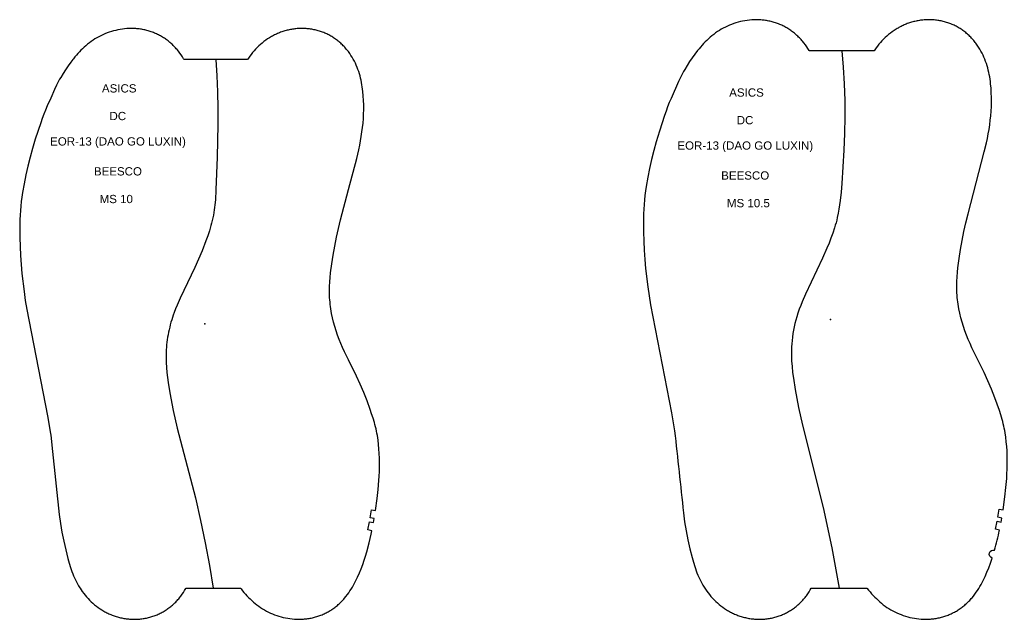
# Model space of a CAD drawing. Extents: x -897 to 5208, y 4 to 324.
# Drawn here: x 3143.6 to 3622.2, y 4 to 294.5 of the extents above; entities that cross this region are included whole.
import ezdxf

# ---------------------------------------------------------------- set-up
doc = ezdxf.new("R2010")
doc.units = 0
doc.layers.add('CK_LEVEL_1', color=7, linetype='CONTINUOUS')
doc.layers.add('DEFAULT', color=7, linetype='CONTINUOUS')
doc.styles.add('ARIAL_REGULAR', font='txt')

msp = doc.modelspace()

# ---------------------------------------------------------------- linework, layer by layer
at = {"layer": 'DEFAULT'}
msp.add_lwpolyline([(3614.92, 33.62, -0.991833), (3616.08, 37.45, 0.009041), (3618.49, 47.15), (3616.53, 47.57), (3617.29, 51.44), (3619.26, 51.08), (3619.61, 53.05), (3617.64, 53.39), (3618.27, 57.3), (3620.24, 57), (3621.12, 63.39), (3621.61, 67.8), (3621.98, 72.23), (3622.1, 74.44), (3622.19, 76.66), (3622.23, 78.88), (3622.24, 81.1), (3622.2, 83.31), (3622.12, 85.53), (3621.99, 87.75), (3621.79, 89.96), (3621.53, 92.16), (3621.2, 94.35), (3621.01, 95.45), (3620.79, 96.54), (3620.56, 97.62), (3620.3, 98.7), (3620.03, 99.77), (3619.74, 100.84), (3619.1, 102.97), (3618.41, 105.08), (3616.16, 111.34), (3614.55, 115.48), (3612.84, 119.57), (3611.02, 123.62), (3605.13, 135.56), (3604.19, 137.57), (3603.3, 139.6), (3602.47, 141.66), (3601.71, 143.74), (3601, 145.84), (3600.36, 147.97), (3599.77, 150.11), (3599.26, 152.27), (3598.81, 154.44), (3598.43, 156.63), (3598.27, 157.72), (3598.13, 158.83), (3598.02, 159.93), (3597.92, 161.03), (3597.84, 162.14), (3597.78, 163.25), (3597.75, 164.36), (3597.74, 165.47), (3597.75, 166.57), (3597.78, 167.68), (3597.89, 169.9), (3598.07, 172.11), (3598.31, 174.32), (3598.89, 178.72), (3599.6, 183.1), (3600.39, 187.46), (3601.25, 191.82), (3602.2, 196.15), (3603.23, 200.47), (3611.12, 230.51), (3612.16, 234.83), (3612.62, 237), (3613.03, 239.18), (3613.4, 241.37), (3613.72, 243.56), (3614, 245.76), (3614.23, 247.97), (3614.41, 250.18), (3614.53, 252.4), (3614.59, 254.62), (3614.59, 256.83), (3614.52, 259.05), (3614.39, 261.27), (3614.18, 263.48), (3614.05, 264.58), (3613.9, 265.68), (3613.72, 266.77), (3613.52, 267.87), (3613.3, 268.95), (3613.05, 270.03), (3612.77, 271.11), (3612.47, 272.17), (3612.13, 273.23), (3611.77, 274.28), (3611.37, 275.31), (3610.95, 276.34), (3610.49, 277.35), (3610, 278.34), (3609.48, 279.32), (3608.93, 280.28), (3608.34, 281.23), (3607.72, 282.15), (3607.4, 282.6), (3607.07, 283.05), (3606.74, 283.49), (3606.39, 283.92), (3606.04, 284.35), (3605.68, 284.77), (3605.31, 285.19), (3604.93, 285.6), (3604.55, 286), (3604.16, 286.39), (3603.76, 286.77), (3603.35, 287.15), (3602.94, 287.52), (3602.52, 287.88), (3602.09, 288.24), (3601.66, 288.58), (3601.22, 288.92), (3600.77, 289.25), (3600.31, 289.56), (3599.85, 289.87), (3599.39, 290.17), (3598.92, 290.47), (3598.44, 290.75), (3597.96, 291.02), (3597.47, 291.28), (3596.97, 291.53), (3596.47, 291.77), (3595.97, 292), (3595.46, 292.23), (3594.95, 292.44), (3594.43, 292.64), (3593.91, 292.83), (3593.39, 293.01), (3592.86, 293.18), (3592.33, 293.34), (3591.79, 293.49), (3591.25, 293.63), (3590.71, 293.75), (3590.17, 293.87), (3589.63, 293.98), (3589.08, 294.07), (3588.53, 294.16), (3587.98, 294.23), (3587.43, 294.3), (3586.88, 294.35), (3586.33, 294.4), (3585.77, 294.43), (3585.22, 294.45), (3584.67, 294.46), (3584.11, 294.46), (3583.56, 294.46), (3583, 294.44), (3582.45, 294.41), (3581.89, 294.37), (3581.34, 294.32), (3580.79, 294.26), (3580.24, 294.19), (3579.69, 294.11), (3579.14, 294.02), (3578.6, 293.92), (3578.05, 293.81), (3577.51, 293.69), (3576.97, 293.56), (3576.43, 293.42), (3575.9, 293.28), (3575.37, 293.12), (3574.84, 292.95), (3574.32, 292.77), (3573.79, 292.58), (3573.28, 292.38), (3572.76, 292.17), (3572.25, 291.96), (3571.75, 291.73), (3571.25, 291.49), (3570.75, 291.25), (3570.26, 290.99), (3569.77, 290.73), (3569.29, 290.45), (3568.81, 290.17), (3568.34, 289.88), (3567.41, 289.28), (3566.5, 288.64), (3565.61, 287.97), (3564.75, 287.28), (3563.9, 286.55), (3563.09, 285.8), (3562.29, 285.03), (3561.53, 284.23), (3560.78, 283.4), (3560.07, 282.56), (3559.38, 281.69), (3558.72, 280.8), (3558.08, 279.89), (3557.81, 279.46), (3526.3, 279.46), (3526.24, 279.57), (3525.64, 280.5), (3525.02, 281.42), (3524.38, 282.33), (3523.71, 283.21), (3523.01, 284.07), (3522.64, 284.49), (3522.28, 284.9), (3521.9, 285.31), (3521.51, 285.7), (3521.12, 286.1), (3520.72, 286.48), (3520.32, 286.86), (3519.9, 287.23), (3519.48, 287.59), (3519.06, 287.94), (3518.62, 288.29), (3518.18, 288.63), (3517.74, 288.96), (3517.28, 289.28), (3516.83, 289.59), (3516.36, 289.89), (3515.89, 290.19), (3515.42, 290.48), (3514.93, 290.75), (3514.45, 291.02), (3513.96, 291.28), (3513.46, 291.53), (3512.96, 291.77), (3512.45, 291.99), (3511.94, 292.21), (3511.43, 292.42), (3510.91, 292.62), (3510.39, 292.81), (3509.87, 292.99), (3509.34, 293.16), (3508.81, 293.32), (3508.27, 293.47), (3507.74, 293.61), (3507.2, 293.74), (3506.66, 293.86), (3506.11, 293.96), (3505.57, 294.06), (3505.02, 294.14), (3504.47, 294.22), (3503.92, 294.29), (3503.37, 294.34), (3502.81, 294.38), (3502.26, 294.42), (3501.71, 294.44), (3501.15, 294.46), (3500.6, 294.46), (3500.04, 294.46), (3499.49, 294.45), (3498.38, 294.39), (3497.27, 294.29), (3496.17, 294.16), (3495.08, 293.99), (3493.99, 293.79), (3492.9, 293.55), (3491.83, 293.27), (3490.76, 292.96), (3489.71, 292.62), (3488.66, 292.24), (3487.63, 291.83), (3486.61, 291.39), (3485.61, 290.92), (3484.62, 290.41), (3483.65, 289.87), (3482.7, 289.3), (3481.77, 288.7), (3480.86, 288.07), (3479.98, 287.4), (3479.11, 286.71), (3478.27, 285.99), (3477.44, 285.25), (3476.64, 284.48), (3475.85, 283.7), (3475.08, 282.9), (3474.33, 282.09), (3473.59, 281.26), (3472.87, 280.41), (3472.17, 279.55), (3470.8, 277.8), (3469.5, 276.01), (3468.24, 274.18), (3467.05, 272.31), (3465.91, 270.4), (3465.37, 269.44), (3464.85, 268.46), (3463.85, 266.48), (3462.9, 264.48), (3459.3, 256.36), (3458.44, 254.31), (3457.62, 252.25), (3456.84, 250.18), (3456.1, 248.08), (3453.65, 240.49), (3452.13, 235.38), (3450.96, 231.1), (3449.87, 226.8), (3448.88, 222.47), (3447.99, 218.12), (3447.24, 213.75), (3446.91, 211.55), (3446.63, 209.35), (3446.4, 207.15), (3446.21, 204.94), (3446.06, 202.72), (3445.96, 200.51), (3445.87, 196.07), (3445.91, 191.63), (3446.04, 187.2), (3446.26, 182.77), (3446.56, 178.34), (3446.95, 173.92), (3447.98, 165.1), (3448.6, 160.71), (3449.3, 156.33), (3459.57, 104.08), (3460.98, 95.31, -0.002849), (3465.27, 55.61), (3465.86, 51.21), (3466.59, 46.83), (3467.45, 42.48), (3468.44, 38.15), (3469.53, 33.85), (3470.13, 31.71), (3470.77, 29.59), (3471.11, 28.53), (3471.48, 27.49), (3471.86, 26.45), (3472.28, 25.42), (3472.72, 24.4), (3473.18, 23.39), (3473.68, 22.4), (3474.2, 21.42), (3474.75, 20.46), (3475.32, 19.51), (3475.93, 18.58), (3476.56, 17.67), (3477.22, 16.78), (3477.91, 15.91), (3478.63, 15.06), (3479.37, 14.24), (3480.14, 13.44), (3480.93, 12.66), (3481.75, 11.91), (3482.59, 11.19), (3483.46, 10.49), (3484.34, 9.82), (3485.25, 9.19), (3486.18, 8.58), (3486.66, 8.29), (3487.13, 8.01), (3487.62, 7.74), (3488.1, 7.47), (3488.6, 7.22), (3489.09, 6.97), (3489.59, 6.74), (3490.1, 6.51), (3490.61, 6.29), (3491.12, 6.08), (3491.64, 5.88), (3492.16, 5.7), (3492.69, 5.52), (3493.21, 5.35), (3493.75, 5.19), (3494.28, 5.04), (3494.82, 4.9), (3495.36, 4.77), (3495.9, 4.65), (3496.44, 4.54), (3496.99, 4.44), (3497.54, 4.35), (3498.08, 4.27), (3498.64, 4.2), (3499.19, 4.14), (3499.74, 4.1), (3500.29, 4.06), (3500.85, 4.03), (3501.4, 4.01), (3501.96, 4), (3502.51, 4), (3503.07, 4.01), (3503.62, 4.04), (3504.17, 4.07), (3504.73, 4.11), (3505.28, 4.17), (3505.83, 4.23), (3506.38, 4.31), (3506.93, 4.39), (3507.47, 4.49), (3508.02, 4.59), (3508.56, 4.71), (3509.1, 4.84), (3509.64, 4.98), (3510.17, 5.13), (3510.7, 5.29), (3511.23, 5.46), (3511.76, 5.64), (3512.28, 5.83), (3512.79, 6.03), (3513.31, 6.24), (3513.81, 6.46), (3514.32, 6.69), (3514.82, 6.93), (3515.31, 7.18), (3515.8, 7.45), (3516.28, 7.72), (3516.76, 8), (3517.23, 8.29), (3517.7, 8.59), (3518.16, 8.9), (3518.61, 9.22), (3519.06, 9.55), (3519.5, 9.88), (3519.94, 10.23), (3520.37, 10.58), (3520.79, 10.94), (3521.2, 11.31), (3521.61, 11.69), (3522, 12.08), (3522.4, 12.47), (3522.78, 12.87), (3523.16, 13.28), (3523.52, 13.69), (3523.88, 14.11), (3524.24, 14.54), (3524.58, 14.98), (3524.92, 15.42), (3525.25, 15.86), (3525.57, 16.32), (3526.19, 17.24), (3526.77, 18.18), (3527.24, 19), (3554.25, 19), (3554.32, 18.91), (3555.03, 18.05), (3555.75, 17.21), (3556.48, 16.38), (3557.24, 15.56), (3558.01, 14.76), (3558.79, 13.98), (3559.6, 13.22), (3560.42, 12.47), (3561.27, 11.76), (3562.13, 11.06), (3563.02, 10.4), (3563.93, 9.76), (3564.85, 9.16), (3565.8, 8.59), (3566.77, 8.05), (3567.76, 7.55), (3568.76, 7.07), (3569.78, 6.63), (3570.82, 6.22), (3571.86, 5.85), (3572.92, 5.5), (3573.98, 5.19), (3575.06, 4.92), (3576.14, 4.68), (3577.23, 4.47), (3578.33, 4.3), (3579.43, 4.17), (3580.53, 4.08), (3581.64, 4.02), (3582.2, 4), (3582.75, 4), (3583.31, 4.01), (3583.86, 4.02), (3584.42, 4.04), (3584.97, 4.08), (3585.52, 4.12), (3586.07, 4.18), (3586.62, 4.24), (3587.17, 4.32), (3587.72, 4.41), (3588.27, 4.5), (3588.81, 4.61), (3589.35, 4.73), (3589.89, 4.85), (3590.43, 4.99), (3590.96, 5.14), (3591.49, 5.3), (3592.02, 5.47), (3592.55, 5.65), (3593.07, 5.84), (3593.59, 6.04), (3594.1, 6.25), (3594.61, 6.47), (3595.11, 6.7), (3595.61, 6.94), (3596.11, 7.19), (3596.6, 7.45), (3597.09, 7.71), (3597.57, 7.99), (3598.05, 8.27), (3598.52, 8.57), (3598.98, 8.87), (3599.44, 9.19), (3599.89, 9.51), (3600.34, 9.84), (3600.78, 10.17), (3601.21, 10.52), (3601.64, 10.87), (3602.06, 11.24), (3602.47, 11.61), (3602.88, 11.98), (3603.28, 12.37), (3603.67, 12.76), (3604.05, 13.16), (3604.43, 13.57), (3604.8, 13.98), (3605.16, 14.4), (3605.86, 15.26), (3606.53, 16.14), (3607.18, 17.04), (3607.8, 17.96), (3608.39, 18.9), (3608.96, 19.85), (3609.52, 20.82), (3610.05, 21.79), (3610.56, 22.78), (3611.05, 23.77), (3611.52, 24.78), (3612.42, 26.81), (3613.25, 28.86), (3614.12, 31.23)], format="xyb", close=True, dxfattribs=at)
msp.add_lwpolyline([(3224.07, 18.9), (3224.12, 19), (3250.59, 19), (3250.86, 18.67), (3251.55, 17.82), (3252.26, 16.99), (3252.99, 16.17), (3253.74, 15.37), (3254.5, 14.58), (3255.28, 13.81), (3256.07, 13.06), (3256.89, 12.33), (3257.72, 11.63), (3258.58, 10.95), (3259.45, 10.29), (3260.35, 9.67), (3261.26, 9.08), (3262.2, 8.51), (3263.16, 7.99), (3264.13, 7.49), (3265.12, 7.02), (3266.13, 6.59), (3267.15, 6.19), (3268.18, 5.82), (3269.22, 5.48), (3270.27, 5.18), (3271.33, 4.91), (3272.4, 4.67), (3273.47, 4.47), (3274.55, 4.3), (3275.64, 4.17), (3276.73, 4.08), (3277.82, 4.02), (3278.92, 4), (3279.46, 4), (3280.01, 4.02), (3280.56, 4.04), (3281.1, 4.08), (3281.65, 4.12), (3282.19, 4.17), (3282.73, 4.24), (3283.28, 4.31), (3283.82, 4.39), (3284.36, 4.49), (3284.89, 4.59), (3285.43, 4.71), (3285.96, 4.83), (3286.49, 4.97), (3287.01, 5.11), (3287.54, 5.27), (3288.06, 5.44), (3288.58, 5.61), (3289.09, 5.8), (3289.6, 5.99), (3290.11, 6.2), (3290.61, 6.41), (3291.11, 6.64), (3291.61, 6.87), (3292.1, 7.12), (3292.58, 7.37), (3293.06, 7.63), (3293.54, 7.9), (3294.01, 8.18), (3294.47, 8.47), (3294.93, 8.77), (3295.38, 9.08), (3295.83, 9.39), (3296.27, 9.72), (3296.71, 10.05), (3297.14, 10.39), (3297.56, 10.73), (3297.97, 11.09), (3298.38, 11.45), (3298.79, 11.82), (3299.18, 12.2), (3299.57, 12.59), (3299.95, 12.98), (3300.32, 13.38), (3300.69, 13.78), (3301.04, 14.2), (3301.74, 15.04), (3302.4, 15.91), (3303.04, 16.79), (3303.66, 17.7), (3304.25, 18.62), (3304.81, 19.56), (3305.36, 20.51), (3305.88, 21.47), (3306.39, 22.44), (3306.88, 23.42), (3307.34, 24.41), (3308.23, 26.41), (3309.05, 28.44), (3309.82, 30.49), (3310.53, 32.56), (3311.19, 34.64), (3311.81, 36.74), (3312.96, 40.96), (3313.97, 45.22), (3314.34, 46.91), (3312.38, 47.32), (3313.13, 51.2), (3315.1, 50.84), (3315.44, 52.81), (3313.47, 53.15), (3314.09, 57.06), (3316.07, 56.76), (3316.84, 62.48), (3317.33, 66.83), (3317.69, 71.19), (3317.82, 73.37), (3317.9, 75.56), (3317.95, 77.74), (3317.95, 79.93), (3317.92, 82.12), (3317.84, 84.3), (3317.71, 86.49), (3317.51, 88.67), (3317.26, 90.84), (3316.93, 93), (3316.74, 94.08), (3316.53, 95.15), (3316.3, 96.22), (3316.05, 97.29), (3315.78, 98.35), (3315.49, 99.4), (3314.86, 101.49), (3314.17, 103.57), (3313.46, 105.64), (3311.95, 109.75), (3310.35, 113.82), (3308.67, 117.86), (3306.87, 121.85), (3302.95, 129.76), (3301.04, 133.62), (3300.11, 135.6), (3299.23, 137.6), (3298.41, 139.62), (3297.65, 141.67), (3296.95, 143.75), (3296.32, 145.84), (3295.74, 147.95), (3295.22, 150.08), (3294.78, 152.22), (3294.4, 154.38), (3294.25, 155.46), (3294.11, 156.54), (3293.99, 157.63), (3293.89, 158.72), (3293.81, 159.81), (3293.76, 160.9), (3293.72, 162), (3293.71, 163.09), (3293.72, 164.18), (3293.75, 165.28), (3293.86, 167.46), (3294.04, 169.64), (3294.27, 171.82), (3294.85, 176.16), (3295.54, 180.48), (3296.32, 184.78), (3297.18, 189.07), (3298.11, 193.35), (3299.13, 197.6), (3302.95, 212.15), (3306.92, 227.23), (3307.95, 231.48), (3308.4, 233.62), (3308.81, 235.77), (3309.17, 237.93), (3309.49, 240.09), (3309.77, 242.26), (3309.99, 244.44), (3310.17, 246.62), (3310.29, 248.8), (3310.35, 250.99), (3310.34, 253.18), (3310.27, 255.36), (3310.14, 257.55), (3309.93, 259.73), (3309.8, 260.81), (3309.65, 261.9), (3309.48, 262.98), (3309.28, 264.05), (3309.06, 265.12), (3308.81, 266.19), (3308.54, 267.25), (3308.23, 268.3), (3307.9, 269.34), (3307.54, 270.37), (3307.15, 271.39), (3306.73, 272.4), (3306.27, 273.4), (3305.79, 274.38), (3305.27, 275.34), (3304.73, 276.29), (3304.15, 277.22), (3303.53, 278.12), (3303.22, 278.57), (3302.89, 279.01), (3302.56, 279.44), (3302.22, 279.87), (3301.87, 280.29), (3301.51, 280.71), (3301.15, 281.11), (3300.78, 281.52), (3300.4, 281.91), (3300.01, 282.3), (3299.62, 282.68), (3299.21, 283.05), (3298.81, 283.41), (3298.39, 283.77), (3297.97, 284.11), (3297.54, 284.45), (3297.1, 284.78), (3296.66, 285.11), (3296.21, 285.42), (3295.76, 285.72), (3295.3, 286.02), (3294.83, 286.3), (3294.36, 286.58), (3293.88, 286.85), (3293.4, 287.1), (3292.91, 287.35), (3292.42, 287.59), (3291.92, 287.82), (3291.42, 288.03), (3290.92, 288.24), (3290.41, 288.44), (3289.89, 288.63), (3289.37, 288.8), (3288.85, 288.97), (3288.33, 289.13), (3287.8, 289.27), (3287.27, 289.41), (3286.74, 289.54), (3286.21, 289.65), (3285.67, 289.76), (3285.13, 289.85), (3284.59, 289.94), (3284.05, 290.01), (3283.51, 290.07), (3282.96, 290.13), (3282.42, 290.17), (3281.87, 290.2), (3281.32, 290.22), (3280.78, 290.24), (3280.23, 290.24), (3279.68, 290.23), (3279.14, 290.21), (3278.59, 290.18), (3278.04, 290.15), (3277.5, 290.1), (3276.95, 290.04), (3276.41, 289.97), (3275.87, 289.89), (3275.33, 289.81), (3274.79, 289.71), (3274.25, 289.6), (3273.72, 289.48), (3273.19, 289.36), (3272.66, 289.22), (3272.13, 289.08), (3271.61, 288.92), (3271.09, 288.76), (3270.57, 288.58), (3270.05, 288.4), (3269.54, 288.2), (3269.04, 288), (3268.53, 287.78), (3268.03, 287.56), (3267.54, 287.33), (3267.05, 287.09), (3266.56, 286.84), (3266.08, 286.58), (3265.6, 286.31), (3265.13, 286.04), (3264.67, 285.75), (3263.75, 285.16), (3262.85, 284.53), (3261.97, 283.88), (3261.12, 283.19), (3260.28, 282.48), (3259.47, 281.75), (3258.69, 280.98), (3257.93, 280.2), (3257.2, 279.39), (3256.49, 278.55), (3255.81, 277.7), (3255.15, 276.82), (3254.52, 275.93), (3254.07, 275.24), (3223.27, 275.24), (3223.04, 275.61), (3222.45, 276.54), (3221.84, 277.44), (3221.2, 278.33), (3220.53, 279.2), (3219.84, 280.04), (3219.48, 280.45), (3219.11, 280.86), (3218.74, 281.26), (3218.36, 281.65), (3217.97, 282.04), (3217.58, 282.41), (3217.18, 282.79), (3216.77, 283.15), (3216.35, 283.5), (3215.93, 283.85), (3215.5, 284.19), (3215.07, 284.52), (3214.62, 284.85), (3214.18, 285.16), (3213.72, 285.47), (3213.26, 285.77), (3212.8, 286.05), (3212.33, 286.33), (3211.85, 286.61), (3211.37, 286.87), (3210.89, 287.12), (3210.4, 287.36), (3209.9, 287.6), (3209.41, 287.82), (3208.9, 288.04), (3208.4, 288.24), (3207.88, 288.44), (3207.37, 288.63), (3206.85, 288.8), (3206.33, 288.97), (3205.81, 289.12), (3205.28, 289.27), (3204.75, 289.4), (3204.22, 289.53), (3203.68, 289.64), (3203.15, 289.75), (3202.61, 289.84), (3202.07, 289.93), (3201.53, 290), (3200.98, 290.06), (3200.44, 290.12), (3199.9, 290.16), (3199.35, 290.19), (3198.8, 290.22), (3198.26, 290.23), (3197.71, 290.24), (3196.62, 290.22), (3195.52, 290.16), (3194.43, 290.07), (3193.35, 289.94), (3192.27, 289.77), (3191.19, 289.57), (3190.12, 289.33), (3189.06, 289.06), (3188.01, 288.76), (3186.97, 288.42), (3185.94, 288.05), (3184.92, 287.65), (3183.92, 287.22), (3182.92, 286.75), (3181.95, 286.25), (3180.99, 285.72), (3180.06, 285.16), (3179.14, 284.57), (3178.24, 283.95), (3177.37, 283.29), (3176.51, 282.61), (3175.68, 281.9), (3174.86, 281.18), (3174.07, 280.42), (3173.29, 279.65), (3172.53, 278.87), (3171.79, 278.06), (3171.06, 277.25), (3170.35, 276.42), (3169.65, 275.57), (3169.39, 275.24), (3168.3, 273.85), (3167.01, 272.08), (3165.77, 270.28), (3164.59, 268.44), (3163.46, 266.56), (3162.93, 265.61), (3162.41, 264.65), (3161.42, 262.7), (3160.48, 260.72), (3158.61, 256.53), (3156.92, 252.72), (3156.07, 250.71), (3155.25, 248.68), (3154.48, 246.63), (3153.75, 244.57), (3151.15, 236.53), (3149.82, 232.05), (3148.66, 227.83), (3147.59, 223.59), (3146.6, 219.33), (3145.72, 215.04), (3144.97, 210.73), (3144.65, 208.56), (3144.37, 206.39), (3144.14, 204.22), (3143.95, 202.04), (3143.8, 199.86), (3143.7, 197.67), (3143.61, 193.3), (3143.65, 188.92), (3143.78, 184.55), (3143.99, 180.18), (3144.29, 175.81), (3144.67, 171.45), (3145.7, 162.76), (3146.31, 158.43), (3146.99, 154.11), (3157.14, 102.59), (3158.53, 93.95), (3158.61, 93.25), (3159.55, 85.26), (3162.75, 54.8), (3163.34, 50.47), (3164.06, 46.15), (3164.91, 41.86), (3165.89, 37.59), (3166.98, 33.36), (3167.56, 31.25), (3168.2, 29.15), (3168.54, 28.11), (3168.9, 27.08), (3169.29, 26.06), (3169.69, 25.04), (3170.13, 24.04), (3170.59, 23.05), (3171.08, 22.07), (3171.6, 21.11), (3172.14, 20.16), (3172.72, 19.23), (3172.86, 19), (3173.32, 18.31), (3173.94, 17.42), (3174.6, 16.54), (3175.28, 15.68), (3175.99, 14.85), (3176.72, 14.04), (3177.48, 13.25), (3178.27, 12.49), (3179.08, 11.75), (3179.91, 11.04), (3180.76, 10.36), (3181.64, 9.71), (3182.54, 9.08), (3183.46, 8.49), (3183.93, 8.2), (3184.4, 7.93), (3184.87, 7.66), (3185.36, 7.4), (3185.84, 7.15), (3186.33, 6.91), (3186.83, 6.68), (3187.33, 6.45), (3187.83, 6.24), (3188.34, 6.04), (3188.85, 5.84), (3189.36, 5.66), (3189.88, 5.48), (3190.4, 5.32), (3190.92, 5.16), (3191.45, 5.02), (3191.98, 4.88), (3192.51, 4.75), (3193.05, 4.64), (3193.58, 4.53), (3194.12, 4.43), (3194.66, 4.34), (3195.2, 4.27), (3195.75, 4.2), (3196.29, 4.14), (3196.84, 4.09), (3197.38, 4.05), (3197.93, 4.03), (3198.48, 4.01), (3199.02, 4), (3199.57, 4), (3200.12, 4.01), (3200.66, 4.04), (3201.21, 4.07), (3201.75, 4.11), (3202.3, 4.17), (3202.84, 4.23), (3203.38, 4.3), (3203.92, 4.39), (3204.46, 4.48), (3205, 4.59), (3205.53, 4.7), (3206.07, 4.83), (3206.6, 4.96), (3207.12, 5.11), (3207.65, 5.27), (3208.17, 5.43), (3208.69, 5.61), (3209.2, 5.8), (3209.71, 6), (3210.21, 6.2), (3210.72, 6.42), (3211.21, 6.65), (3211.71, 6.89), (3212.19, 7.13), (3212.68, 7.39), (3213.15, 7.66), (3213.63, 7.93), (3214.09, 8.22), (3214.55, 8.51), (3215.01, 8.82), (3215.45, 9.13), (3215.9, 9.45), (3216.33, 9.78), (3216.76, 10.12), (3217.18, 10.47), (3217.6, 10.83), (3218.01, 11.19), (3218.41, 11.56), (3218.8, 11.94), (3219.19, 12.33), (3219.57, 12.72), (3219.94, 13.12), (3220.31, 13.53), (3220.66, 13.95), (3221.01, 14.37), (3221.35, 14.79), (3221.68, 15.23), (3222.01, 15.67), (3222.33, 16.11), (3222.94, 17.02), (3223.52, 17.95)], close=True, dxfattribs=at)
for points in [[(3542.05, 279.46), (3542.76, 271.46), (3543.22, 263.44), (3543.47, 255.4), (3543.51, 247.36), (3543.38, 239.31), (3543.07, 231.26), (3542.05, 215.15), (3541.7, 211), (3541.26, 206.86), (3540.98, 204.8), (3540.67, 202.76), (3540.3, 200.72), (3539.88, 198.69), (3539.57, 197.41), (3539.24, 196.14), (3538.89, 194.88), (3538.52, 193.62), (3537.7, 191.11), (3536.81, 188.63), (3535.85, 186.16), (3534.84, 183.72), (3532.68, 178.89), (3524.39, 161.47), (3522.84, 157.87), (3522.12, 156.05), (3521.43, 154.22), (3520.79, 152.36), (3520.2, 150.5), (3519.74, 148.9), (3519.33, 147.28), (3518.95, 145.66), (3518.62, 144.03), (3518.34, 142.39), (3518.1, 140.74), (3517.91, 139.09), (3517.76, 137.43), (3517.68, 136.05), (3517.63, 134.67), (3517.61, 133.29), (3517.63, 131.91), (3517.66, 130.52), (3517.73, 129.14), (3517.93, 126.38), (3518.22, 123.62), (3518.57, 120.86), (3519.44, 115.37), (3520.24, 110.99), (3521.11, 106.64), (3523.07, 98), (3533.06, 58.19), (3537.16, 38.65), (3540.75, 19)], [(3238.67, 275.24), (3239.16, 267.37), (3239.48, 259.49), (3239.64, 251.6), (3239.67, 243.71), (3239.37, 227.92), (3238.71, 212.12), (3238.42, 207.2), (3238.19, 204.75), (3238.05, 203.53), (3237.89, 202.32), (3237.68, 201.04), (3237.45, 199.77), (3237.19, 198.5), (3236.9, 197.24), (3236.59, 195.98), (3236.26, 194.73), (3235.52, 192.23), (3234.71, 189.76), (3233.84, 187.3), (3231.95, 182.45), (3230.24, 178.41), (3228.47, 174.41), (3221.43, 159.61), (3219.86, 156.12), (3219.13, 154.35), (3218.45, 152.56), (3218.03, 151.4), (3217.64, 150.24), (3217.26, 149.06), (3216.91, 147.88), (3216.59, 146.69), (3216.28, 145.5), (3216, 144.3), (3215.74, 143.09), (3215.5, 141.88), (3215.29, 140.67), (3215.11, 139.45), (3214.94, 138.23), (3214.81, 137.01), (3214.7, 135.78), (3214.61, 134.56), (3214.55, 133.33), (3214.52, 132.1), (3214.51, 130.88), (3214.53, 129.65), (3214.57, 128.42), (3214.71, 125.97), (3214.93, 123.52), (3215.21, 121.07), (3215.54, 118.63), (3216.33, 113.76), (3217.99, 105.16), (3219.92, 96.63), (3228.74, 62.76), (3231.24, 51.89), (3233.5, 40.97), (3235.54, 30), (3237.36, 19)]]:
    msp.add_lwpolyline(points, dxfattribs=at)
for p in [(3536.55, 149.23), (3233.28, 147.12)]:
    msp.add_point(p, dxfattribs=at)

# ---------------------------------------------------------------- texts
at = {"layer": 'CK_LEVEL_1', "color": 7, "style": 'ARIAL_REGULAR'}
for s, p in [('ASICS', (3183.44, 259.22)), ('ASICS', (3487.48, 257.21)), ('DC', (3187.1, 245.82)), ('DC', (3491.13, 243.81)), ('EOR-13 (DAO GO LUXIN)', (3158.33, 233.53)), ('EOR-13 (DAO GO LUXIN)', (3462.36, 231.52)), ('BEESCO', (3179.55, 219.02)), ('BEESCO', (3483.59, 217.01)), ('MS 10', (3182.32, 205.61)), ('MS 10.5', (3486.35, 203.61))]:
    msp.add_text(s, height=4, dxfattribs=at).set_placement(p)

doc.saveas('drawing.dxf')
